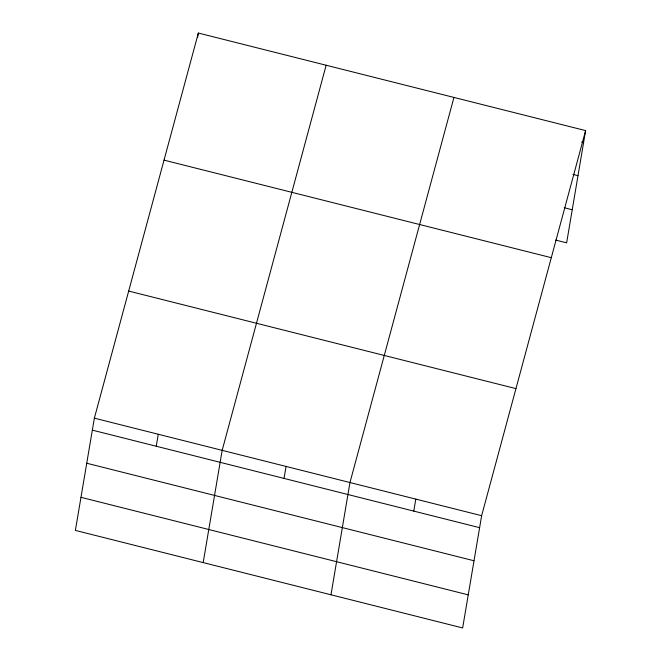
<?xml version="1.0" encoding="UTF-8"?>
<svg xmlns="http://www.w3.org/2000/svg" width="661" height="661" viewBox="0 0 661 661"><rect width="100%" height="100%" fill="white"/><g stroke="black" fill="none" stroke-linecap="round" stroke-linejoin="round"><path stroke-width="0.99" d="M94.366 418.157L75.379 530.403L462.65 627.95L481.638 515.696L585.621 130.597L198.35 33.05L94.366 418.157L481.638 515.696M197.672 37.041L198.35 33.05M156.244 446.233L158.268 434.252M203.183 562.594L222.17 450.348L326.146 65.241M284.04 478.424L286.064 466.443M330.979 594.784L349.966 482.538L453.942 97.431M413.778 511.102L415.802 499.121M585.621 130.597L566.634 242.843L555.661 240.083M581.597 142.074L583.589 142.578M573.004 174.413L577.995 175.669M564.246 207.744L572.228 209.76M164.035 160.136L551.307 257.683M128.68 291.071L515.952 388.618M92.342 430.137L479.613 527.685M86.748 463.229L474.02 560.768M80.981 497.32L468.252 594.859"/></g></svg>
